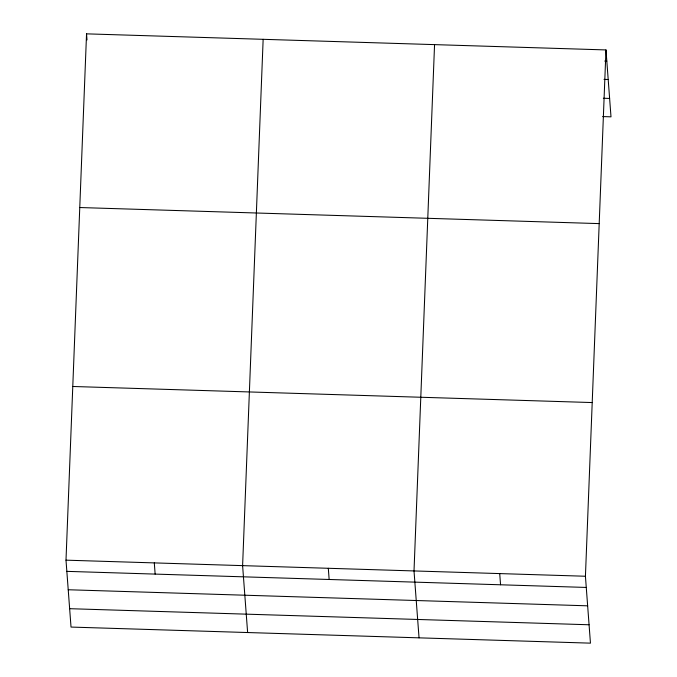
<?xml version="1.0" encoding="UTF-8"?>
<svg xmlns="http://www.w3.org/2000/svg" width="677" height="677" viewBox="0 0 677 677"><rect width="100%" height="100%" fill="white"/><g stroke="black" fill="none" stroke-linecap="round" stroke-linejoin="round"><path stroke-width="1.02" d="M605.974 49.929L585.427 576.245L590.454 643.15L71.026 627.071L65.999 560.167L86.546 33.85L605.974 49.929L611.001 116.833L602.64 116.571M263.15 39.317L242.603 565.633L247.63 632.538M434.558 44.623L414.011 570.939L419.046 637.844M604.722 61.057L606.812 61.116M604.011 79.378L608.191 79.505M603.351 98.25L609.622 98.444M79.768 207.534L599.187 223.613M72.777 386.482L592.206 402.561M65.999 560.167L585.427 576.245M66.837 571.363L586.265 587.441M68.225 589.752L587.644 605.822M69.646 608.691L589.075 624.769M499.719 573.597L500.557 584.784M328.311 568.291L329.149 579.478M154.297 562.9L155.143 574.096M86.546 33.85L87.003 39.951"/></g></svg>
